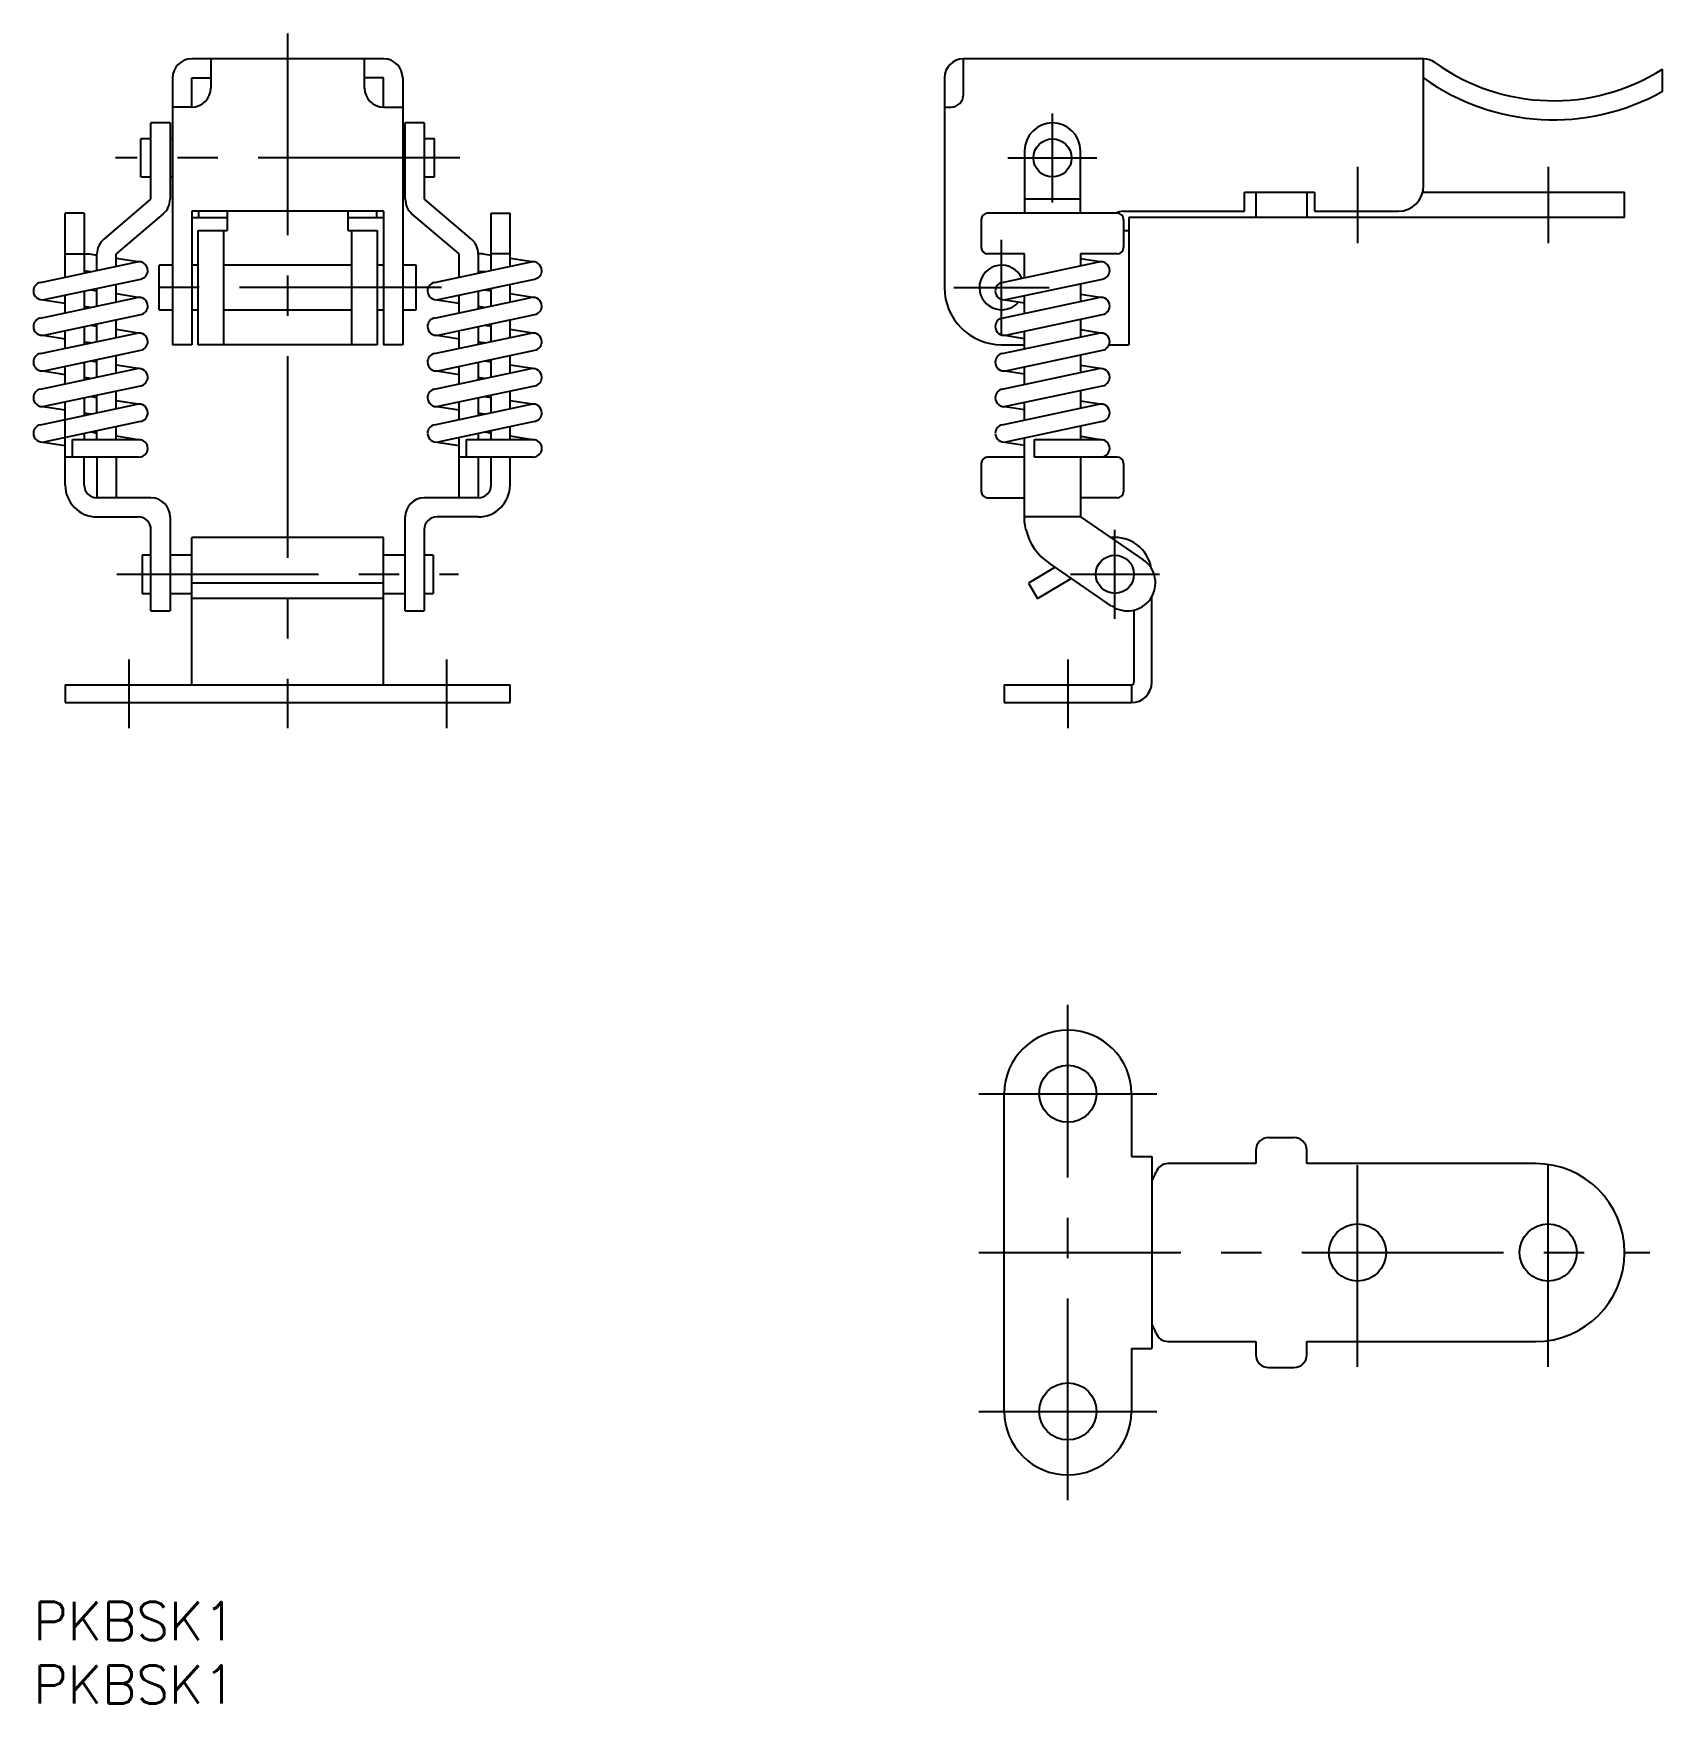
# Model space of a CAD drawing. Extents: x 0 to 128, y -8 to 123.
import ezdxf

# ---------------------------------------------------------------- set-up
doc = ezdxf.new("R2010")
doc.units = 0
doc.header["$LTSCALE"] = 0.5
doc.linetypes.add('CENTER', pattern=[50.8, 31.75, -6.35, 6.35, -6.35])
for name, color, linetype in [('MSM_CENTER', 1, 'CENTER'), ('MSM_CONTINUOUS', 7, 'CONTINUOUS'), ('MSM_PART_NUMBER', 7, 'CONTINUOUS')]:
    doc.layers.add(name, color=color, linetype=linetype)
doc.styles.get("Standard").update_dxf_attribs({"font": 'txt.shx', "height": 3, "bigfont": 'bigfont.shx'})

# ---------------------------------------------------------------- blocks, each defined once
blk = doc.blocks.new('*U34')
at = {"layer": 'MSM_PART_NUMBER'}
blk.add_text('PKBSK1', height=3, dxfattribs=at).set_placement((0, -3))
blk = doc.blocks.new('*U35')
at = {"layer": 'MSM_PART_NUMBER'}
blk.add_text('PKBSK1', height=3, dxfattribs=at).set_placement((0, -8))

msp = doc.modelspace()

# ---------------------------------------------------------------- linework, layer by layer
at = {"layer": 'MSM_CENTER'}
for p, q in [((20, 123.45), (20, 68.78)), ((80.17, 110.15), (80.17, 117.15)), ((33.55, 113.65), (6.45, 113.65)), ((76.67, 113.65), (83.67, 113.65)), ((104.17, 112.95), (104.17, 106.95)), ((119.17, 112.95), (119.17, 106.95)), ((76.17, 99.7), (76.17, 107.2)), ((32.1, 103.45), (7.9, 103.45)), ((72.42, 103.45), (79.92, 103.45)), ((85.08, 77.38), (85.08, 84.38)), ((6.55, 80.88), (33.45, 80.88)), ((81.58, 80.88), (88.58, 80.88)), ((7.5, 74.18), (7.5, 68.78)), ((32.5, 74.18), (32.5, 68.78)), ((81.38, 74.18), (81.38, 68.78)), ((81.38, 8), (81.38, 47)), ((74.38, 40), (88.38, 40)), ((104.17, 18.5), (104.17, 36.5)), ((119.17, 18.5), (119.17, 36.5)), ((74.38, 27.5), (127.17, 27.5)), ((74.38, 15), (88.38, 15))]:
    msp.add_line(p, q, dxfattribs=at)
at = {"layer": 'MSM_CONTINUOUS'}
for p, q in [((27.55, 121.45), (12.45, 121.45)), ((13.95, 121.45), (13.95, 119.15)), ((26.05, 119.15), (26.05, 121.45)), ((73.17, 118.65), (73.17, 121.45)), ((109.37, 121.45), (73.17, 121.45)), ((109.37, 111.45), (109.37, 121.45)), ((10.95, 119.95), (10.95, 98.95)), ((12.45, 117.65), (12.45, 119.95)), ((12.45, 119.95), (13.95, 119.95)), ((27.55, 119.95), (26.05, 119.95)), ((27.55, 117.65), (27.55, 119.95)), ((29.05, 119.95), (29.05, 98.95)), ((71.67, 119.95), (71.67, 103.45)), ((128.17, 118.89), (128.17, 120.63)), ((12.45, 117.65), (10.95, 117.65)), ((27.55, 117.65), (29.05, 117.65)), ((71.67, 117.65), (72.17, 117.65)), ((9.25, 110.4), (9.25, 116.4)), ((10.75, 116.4), (9.25, 116.4)), ((10.75, 116.4), (10.75, 110.4)), ((29.25, 110.4), (29.25, 116.4)), ((30.75, 116.4), (29.25, 116.4)), ((30.75, 116.4), (30.75, 110.4)), ((8.45, 112.15), (8.45, 115.15)), ((9.25, 115.15), (8.45, 115.15)), ((10.95, 115.15), (10.75, 115.15)), ((29.25, 115.15), (29.05, 115.15)), ((31.55, 115.15), (30.75, 115.15)), ((31.55, 112.15), (31.55, 115.15)), ((77.97, 114.2), (77.97, 109.3)), ((82.37, 109.3), (82.37, 114.2)), ((8.45, 112.15), (9.25, 112.15)), ((10.75, 112.15), (10.95, 112.15)), ((29.05, 112.15), (29.25, 112.15)), ((30.75, 112.15), (31.55, 112.15)), ((95.27, 109.45), (95.27, 110.95)), ((95.27, 110.95), (100.77, 110.95)), ((96.17, 110.95), (96.17, 108.95)), ((100.17, 110.95), (100.17, 108.95)), ((100.77, 110.95), (100.77, 109.45)), ((109.3, 110.95), (125.17, 110.95)), ((125.17, 108.95), (125.17, 110.95)), ((4, 109.3), (2.5, 109.3)), ((2.5, 104.26), (2.5, 109.3)), ((4, 109.3), (4, 104.58)), ((5.53, 107.24), (9.25, 110.4)), ((10.22, 109.26), (6.5, 106.1)), ((12.45, 109.45), (12.45, 98.95)), ((27.55, 109.45), (12.45, 109.45)), ((13, 109.45), (13, 108.95)), ((15.25, 109.45), (15.25, 107.95)), ((24.75, 107.95), (24.75, 109.45)), ((27, 109.45), (27, 108.95)), ((27.55, 109.45), (27.55, 98.95)), ((33.5, 106.1), (29.78, 109.26)), ((30.75, 110.4), (34.47, 107.24)), ((36, 109.3), (37.5, 109.3)), ((36, 104.8), (36, 109.3)), ((37.5, 105.12), (37.5, 109.3)), ((85.27, 109.3), (75.07, 109.3)), ((82.37, 110.4), (77.97, 110.4)), ((85.77, 109.45), (95.27, 109.45)), ((100.77, 109.45), (107.37, 109.45)), ((12.45, 108.95), (15.25, 108.95)), ((12.95, 107.95), (15.25, 107.95)), ((12.95, 98.95), (12.95, 107.95)), ((14.95, 107.95), (14.95, 98.95)), ((24.75, 108.95), (27.55, 108.95)), ((24.75, 107.95), (27.05, 107.95)), ((25.05, 98.95), (25.05, 107.95)), ((27.05, 107.95), (27.05, 98.95)), ((74.57, 108.8), (74.57, 106.6)), ((85.77, 108.8), (85.77, 106.6)), ((85.77, 107.95), (86.17, 107.95)), ((86.17, 108.95), (86.17, 98.95)), ((125.17, 108.95), (86.17, 108.95)), ((0.55, 103.85), (8.15, 105.47)), ((2.5, 106.1), (4.39, 106.1)), ((4.39, 106.1), (5, 106)), ((5, 104.8), (5, 106.1)), ((6.5, 105.12), (6.5, 106.1)), ((6.5, 105.77), (8.41, 105.47)), ((9.9, 101.7), (9.9, 105.2)), ((10.95, 105.2), (9.9, 105.2)), ((12.95, 105.2), (12.45, 105.2)), ((25.05, 105.2), (14.95, 105.2)), ((27.55, 105.2), (27.05, 105.2)), ((30.1, 105.2), (29.05, 105.2)), ((30.1, 101.7), (30.1, 105.2)), ((31.55, 103.85), (39.15, 105.47)), ((33.5, 104.26), (33.5, 106.1)), ((35, 106.1), (35, 104.58)), ((35.39, 106.1), (35, 106.1)), ((35.39, 106.1), (36, 106)), ((37.5, 106.1), (36, 106.1)), ((37.5, 105.77), (39.41, 105.47)), ((77.97, 106.1), (75.07, 106.1)), ((76.22, 103.85), (83.82, 105.47)), ((77.97, 104.22), (77.97, 106.1)), ((85.27, 106.1), (82.37, 106.1)), ((82.37, 106.1), (82.37, 105.16)), ((82.37, 105.74), (84.07, 105.47)), ((0.85, 102.5), (8.45, 104.12)), ((4.48, 104.69), (4, 104.76)), ((31.85, 102.5), (39.45, 104.12)), ((35, 104.7), (35.39, 104.7)), ((35.48, 104.69), (35.39, 104.7)), ((76.51, 102.5), (84.11, 104.12)), ((0.55, 101.05), (8.15, 102.67)), ((2.5, 101.46), (2.5, 102.85)), ((4, 103.17), (4, 101.78)), ((4.52, 103.28), (5, 103.2)), ((5, 102), (5, 103.38)), ((6.5, 102.32), (6.5, 103.7)), ((6.5, 102.97), (8.41, 102.67)), ((31.55, 101.05), (39.15, 102.67)), ((33.5, 101.46), (33.5, 102.85)), ((35, 103.17), (35, 101.78)), ((35.52, 103.28), (36, 103.2)), ((36, 102), (36, 103.38)), ((37.5, 102.32), (37.5, 103.7)), ((37.5, 102.97), (39.41, 102.67)), ((76.22, 101.05), (83.82, 102.67)), ((77.97, 101.42), (77.97, 102.81)), ((82.37, 103.74), (82.37, 102.36)), ((82.37, 102.94), (84.07, 102.67)), ((2.5, 102.19), (0.59, 102.49)), ((0.85, 99.7), (8.45, 101.32)), ((4.48, 101.89), (4, 101.96)), ((9.9, 101.7), (10.95, 101.7)), ((12.45, 101.7), (12.95, 101.7)), ((14.95, 101.7), (25.05, 101.7)), ((27.05, 101.7), (27.55, 101.7)), ((29.05, 101.7), (30.1, 101.7)), ((33.5, 102.19), (31.59, 102.49)), ((31.85, 99.7), (39.45, 101.32)), ((35.48, 101.89), (35, 101.96)), ((77.97, 102.22), (76.26, 102.49)), ((76.51, 99.7), (84.11, 101.32)), ((2.5, 98.66), (2.5, 100.05)), ((4, 100.37), (4, 98.98)), ((4.52, 100.48), (5, 100.4)), ((5, 99.2), (5, 100.58)), ((6.5, 99.52), (6.5, 100.9)), ((6.5, 100.17), (8.41, 99.87)), ((33.5, 98.66), (33.5, 100.05)), ((35, 100.37), (35, 98.98)), ((35.52, 100.48), (36, 100.4)), ((36, 99.2), (36, 100.58)), ((37.5, 99.52), (37.5, 100.9)), ((37.5, 100.17), (39.41, 99.87)), ((77.97, 98.62), (77.97, 100.01)), ((82.37, 100.94), (82.37, 99.56)), ((82.37, 100.14), (84.07, 99.87)), ((0.55, 98.25), (8.15, 99.87)), ((2.5, 99.39), (0.59, 99.69)), ((4.48, 99.09), (4, 99.16)), ((12.45, 98.95), (10.95, 98.95)), ((27.05, 98.95), (12.95, 98.95)), ((29.05, 98.95), (27.55, 98.95)), ((31.55, 98.25), (39.15, 99.87)), ((33.5, 99.39), (31.59, 99.69)), ((35.48, 99.09), (35, 99.16)), ((76.17, 98.95), (77.97, 98.95)), ((76.22, 98.25), (83.82, 99.87)), ((77.97, 99.42), (76.26, 99.69)), ((84.62, 98.95), (86.17, 98.95)), ((0.85, 96.9), (8.45, 98.52)), ((4, 97.57), (4, 96.18)), ((4.52, 97.68), (5, 97.6)), ((5, 96.4), (5, 97.78)), ((6.5, 96.72), (6.5, 98.1)), ((6.5, 97.37), (8.41, 97.07)), ((31.85, 96.9), (39.45, 98.52)), ((35, 97.57), (35, 96.18)), ((35.52, 97.68), (36, 97.6)), ((36, 96.4), (36, 97.78)), ((37.5, 96.72), (37.5, 98.1)), ((37.5, 97.37), (39.41, 97.07)), ((76.51, 96.9), (84.11, 98.52)), ((82.37, 98.14), (82.37, 96.76)), ((82.37, 97.34), (84.07, 97.07)), ((0.55, 95.45), (8.15, 97.07)), ((2.5, 96.59), (0.59, 96.89)), ((2.5, 95.86), (2.5, 97.25)), ((4.48, 96.29), (4, 96.36)), ((31.55, 95.45), (39.15, 97.07)), ((33.5, 96.59), (31.59, 96.89)), ((33.5, 95.86), (33.5, 97.25)), ((35.48, 96.29), (35, 96.36)), ((76.22, 95.45), (83.82, 97.07)), ((77.97, 96.62), (76.26, 96.89)), ((77.97, 95.82), (77.97, 97.21)), ((0.85, 94.1), (8.45, 95.72)), ((4, 94.77), (4, 93.38)), ((4.52, 94.88), (5, 94.8)), ((5, 93.6), (5, 94.98)), ((6.5, 93.92), (6.5, 95.3)), ((31.85, 94.1), (39.45, 95.72)), ((35, 94.77), (35, 93.38)), ((35.52, 94.88), (36, 94.8)), ((36, 93.6), (36, 94.98)), ((37.5, 93.92), (37.5, 95.3)), ((76.51, 94.1), (84.11, 95.72)), ((82.37, 95.34), (82.37, 93.96)), ((0.55, 92.65), (8.15, 94.27)), ((2.5, 93.79), (0.59, 94.09)), ((2.5, 87.9), (2.5, 94.45)), ((4.48, 93.49), (4, 93.56)), ((6.5, 94.57), (8.41, 94.27)), ((31.55, 92.65), (39.15, 94.27)), ((33.5, 93.79), (31.59, 94.09)), ((33.5, 93.06), (33.5, 94.45)), ((35.48, 93.49), (35, 93.56)), ((37.5, 94.57), (39.41, 94.27)), ((76.22, 92.65), (83.82, 94.27)), ((77.97, 93.82), (76.26, 94.09)), ((77.97, 93.02), (77.97, 94.41)), ((82.37, 94.54), (84.07, 94.27)), ((0.85, 91.3), (8.45, 92.92)), ((4.52, 92.08), (5, 92)), ((5, 91.48), (5, 92.18)), ((6.5, 91.48), (6.5, 92.5)), ((31.85, 91.3), (39.45, 92.92)), ((35.52, 92.08), (36, 92)), ((36, 91.48), (36, 92.18)), ((37.5, 91.48), (37.5, 92.5)), ((76.51, 91.3), (84.11, 92.92)), ((82.37, 92.54), (82.37, 91.48)), ((2.5, 90.99), (0.59, 91.29)), ((3.08, 91.48), (8.3, 91.48)), ((3.08, 90.1), (3.08, 91.48)), ((4, 91.97), (4, 91.48)), ((6.5, 91.77), (8.41, 91.47)), ((33.5, 90.99), (31.59, 91.29)), ((33.5, 86.9), (33.5, 91.65)), ((34.08, 91.48), (39.3, 91.48)), ((34.08, 90.1), (34.08, 91.48)), ((35, 91.97), (35, 91.48)), ((37.5, 91.77), (39.41, 91.47)), ((77.97, 91.02), (76.26, 91.29)), ((77.97, 85.4), (77.97, 91.61)), ((78.75, 91.48), (83.97, 91.48)), ((78.75, 90.1), (78.75, 91.48)), ((82.37, 91.74), (84.07, 91.47)), ((8.3, 90.1), (2.5, 90.1)), ((4, 87.9), (4, 90.1)), ((5, 90.1), (5, 86.9)), ((6.5, 90.1), (6.5, 86.9)), ((39.3, 90.1), (33.5, 90.1)), ((35, 90.1), (35, 86.9)), ((36, 87.9), (36, 90.1)), ((37.5, 87.9), (37.5, 90.1)), ((74.57, 89.6), (74.57, 87.4)), ((77.97, 90.1), (75.07, 90.1)), ((85.27, 90.1), (78.75, 90.1)), ((82.37, 90.1), (82.37, 85.4)), ((85.77, 89.6), (85.77, 87.4)), ((9.25, 86.9), (5, 86.9)), ((35, 86.9), (30.75, 86.9)), ((75.07, 86.9), (77.97, 86.9)), ((85.27, 86.9), (82.37, 86.9)), ((5, 85.4), (8.25, 85.4)), ((9.25, 78), (9.25, 84.4)), ((10.75, 85.4), (10.75, 78)), ((29.25, 78), (29.25, 85.4)), ((30.75, 84.4), (30.75, 78)), ((35, 85.4), (31.75, 85.4)), ((82.37, 85.4), (77.97, 85.4)), ((77.97, 85.37), (77.97, 85.4)), ((77.97, 85.24), (77.97, 85.37)), ((77.98, 85.02), (77.97, 85.24)), ((78.02, 84.72), (77.98, 85.02)), ((78.08, 84.4), (78.02, 84.72)), ((82.37, 85.4), (87.31, 82.02)), ((12.45, 72.18), (12.45, 83.78)), ((27.55, 83.78), (12.45, 83.78)), ((27.55, 72.18), (27.55, 83.78)), ((9.25, 82.38), (8.55, 82.38)), ((8.55, 82.38), (8.55, 79.38)), ((12.45, 82.38), (10.75, 82.38)), ((29.25, 82.38), (27.55, 82.38)), ((31.45, 82.38), (30.75, 82.38)), ((31.45, 82.38), (31.45, 79.38)), ((84.82, 78.38), (79.88, 81.77)), ((80.37, 81.43), (78.28, 80.18)), ((79, 78.98), (81.64, 80.56)), ((8.55, 79.38), (9.25, 79.38)), ((10.75, 79.38), (12.45, 79.38)), ((27.55, 80.18), (12.45, 80.18)), ((27.55, 78.98), (12.45, 78.98)), ((27.55, 79.38), (29.25, 79.38)), ((30.75, 79.38), (31.45, 79.38)), ((78.28, 80.18), (79, 78.98)), ((87.98, 72.38), (87.98, 79.11)), ((9.25, 78), (10.75, 78)), ((29.25, 78), (30.75, 78)), ((86.58, 78.06), (86.58, 72.38)), ((2.5, 72.18), (2.5, 70.78)), ((2.5, 72.18), (37.5, 72.18)), ((37.5, 70.78), (37.5, 72.18)), ((76.38, 72.18), (86.38, 72.18)), ((76.38, 72.18), (76.38, 70.78)), ((86.38, 72.18), (86.38, 70.78)), ((2.5, 70.78), (37.5, 70.78)), ((76.38, 70.78), (86.38, 70.78)), ((76.38, 15), (76.38, 40)), ((86.38, 40), (86.38, 35.05)), ((96.17, 35.55), (96.17, 34.5)), ((97.17, 36.55), (99.17, 36.55)), ((100.17, 34.5), (100.17, 35.55)), ((86.38, 35.05), (87.98, 35.05)), ((87.98, 35.05), (87.98, 19.95)), ((96.17, 34.5), (89.26, 34.5)), ((118.17, 34.5), (100.17, 34.5)), ((86.38, 19.95), (86.38, 15)), ((86.38, 19.95), (87.98, 19.95)), ((89.26, 20.5), (96.17, 20.5)), ((96.17, 20.5), (96.17, 19.45)), ((100.17, 19.45), (100.17, 20.5)), ((100.17, 20.5), (118.17, 20.5)), ((97.17, 18.45), (99.17, 18.45))]:
    msp.add_line(p, q, dxfattribs=at)
for centre, radius in [((80.17, 113.65), 1.5), ((85.08, 80.88), 1.5), ((81.38, 40), 2.25), ((104.17, 27.5), 2.25), ((119.17, 27.5), 2.25), ((81.38, 15), 2.25)]:
    msp.add_circle(centre, radius, dxfattribs=at)
for centre, radius, start, end in [((12.45, 119.95), 1.5, 90, 180), ((27.55, 119.95), 1.5, 360, 90), ((73.17, 119.95), 1.5, 90, 180), ((109.37, 119.95), 1.5, 54.2357, 90), ((119.59, 134.15), 16, 234.2357, 302.3952), ((119.59, 134.15), 17.5, 234.2357, 299.3297), ((12.45, 119.15), 1.5, 270, 360), ((27.55, 119.15), 1.5, 180, 270), ((72.17, 118.65), 1, 270, 0), ((80.17, 114.2), 2.2, 360, 180), ((107.37, 111.45), 2, 270, 360), ((9.25, 110.4), 1.5, 310.3094, 0), ((30.75, 110.4), 1.5, 180, 229.6906), ((75.07, 108.8), 0.5, 90, 180), ((85.77, 107.95), 1.5, 90, 115.8419), ((85.27, 108.8), 0.5, 0, 90), ((6.5, 106.1), 1.5, 130.3094, 180), ((33.5, 106.1), 1.5, 360, 49.6906), ((75.07, 106.6), 0.5, 180, 270), ((85.27, 106.6), 0.5, 270, 360), ((8.3, 104.78), 0.7, 0.6951, 102.0143), ((39.3, 104.78), 0.7, 0.6951, 102.0143), ((76.17, 103.45), 1.75, 24.5576, 318.9071), ((83.97, 104.78), 0.7, 0.6951, 102.0143), ((0.7, 103.17), 0.7, 102.0202, 179.3025), ((8.3, 104.8), 0.7, 282.0202, 359.3025), ((31.7, 103.17), 0.7, 102.0202, 179.3025), ((39.3, 104.8), 0.7, 282.0202, 359.3025), ((76.37, 103.17), 0.7, 102.0202, 179.3025), ((83.97, 104.8), 0.7, 282.0202, 359.3025), ((0.7, 103.18), 0.7, 180.6951, 282.0143), ((8.3, 101.98), 0.7, 0.6951, 102.0143), ((31.7, 103.18), 0.7, 180.6951, 282.0143), ((39.3, 101.98), 0.7, 0.6951, 102.0143), ((76.17, 103.45), 4.5, 180, 270), ((76.37, 103.18), 0.7, 180.6951, 282.0143), ((83.97, 101.98), 0.7, 0.6951, 102.0143), ((8.3, 102), 0.7, 282.0202, 359.3025), ((39.3, 102), 0.7, 282.0202, 359.3025), ((83.97, 102), 0.7, 282.0202, 359.3025), ((0.7, 100.37), 0.7, 102.0202, 179.3025), ((0.7, 100.38), 0.7, 180.6951, 282.0143), ((31.7, 100.37), 0.7, 102.0202, 179.3025), ((31.7, 100.38), 0.7, 180.6951, 282.0143), ((76.37, 100.37), 0.7, 102.0202, 179.3025), ((76.37, 100.38), 0.7, 180.6951, 282.0143), ((8.3, 99.18), 0.7, 0.6951, 102.0143), ((8.3, 99.2), 0.7, 282.0202, 359.3025), ((39.3, 99.18), 0.7, 0.6951, 102.0143), ((39.3, 99.2), 0.7, 282.0202, 359.3025), ((83.97, 99.18), 0.7, 0.6951, 102.0143), ((83.97, 99.2), 0.7, 282.0202, 359.3025), ((0.7, 97.57), 0.7, 102.0202, 179.3025), ((0.7, 97.58), 0.7, 180.6951, 282.0143), ((31.7, 97.57), 0.7, 102.0202, 179.3025), ((31.7, 97.58), 0.7, 180.6951, 282.0143), ((76.37, 97.57), 0.7, 102.0202, 179.3025), ((76.37, 97.58), 0.7, 180.6951, 282.0143), ((8.3, 96.38), 0.7, 0.6951, 102.0143), ((8.3, 96.4), 0.7, 282.0202, 359.3025), ((39.3, 96.38), 0.7, 0.6951, 102.0143), ((39.3, 96.4), 0.7, 282.0202, 359.3025), ((83.97, 96.38), 0.7, 0.6951, 102.0143), ((83.97, 96.4), 0.7, 282.0202, 359.3025), ((0.7, 94.77), 0.7, 102.0202, 179.3025), ((0.7, 94.78), 0.7, 180.6951, 282.0143), ((31.7, 94.77), 0.7, 102.0202, 179.3025), ((31.7, 94.78), 0.7, 180.6951, 282.0143), ((76.37, 94.77), 0.7, 102.0202, 179.3025), ((76.37, 94.78), 0.7, 180.6951, 282.0143), ((8.3, 93.58), 0.7, 0.6951, 102.0143), ((8.3, 93.6), 0.7, 282.0202, 359.3025), ((39.3, 93.58), 0.7, 0.6951, 102.0143), ((39.3, 93.6), 0.7, 282.0202, 359.3025), ((83.97, 93.58), 0.7, 0.6951, 102.0143), ((83.97, 93.6), 0.7, 282.0202, 359.3025), ((0.7, 91.97), 0.7, 102.0202, 179.3025), ((31.7, 91.97), 0.7, 102.0202, 179.3025), ((76.37, 91.97), 0.7, 102.0202, 179.3025), ((0.7, 91.98), 0.7, 180.6951, 282.0143), ((8.3, 90.78), 0.7, 0.6962, 89.9971), ((8.3, 90.8), 0.7, 270.0029, 359.3038), ((31.7, 91.98), 0.7, 180.6951, 282.0143), ((39.3, 90.78), 0.7, 0.6962, 89.9971), ((39.3, 90.8), 0.7, 270.0029, 359.3038), ((76.37, 91.98), 0.7, 180.6951, 282.0143), ((83.97, 90.78), 0.7, 0.6962, 89.9971), ((83.97, 90.8), 0.7, 270.0029, 359.3038), ((75.07, 89.6), 0.5, 90, 180), ((85.27, 89.6), 0.5, 0, 90), ((5, 87.9), 2.5, 180, 270), ((5, 87.9), 1, 180, 270), ((9.25, 85.4), 1.5, 0, 90), ((30.75, 85.4), 1.5, 90, 180), ((35, 87.9), 1, 270, 0), ((35, 87.9), 2.5, 270, 0), ((75.07, 87.4), 0.5, 180, 270), ((85.27, 87.4), 0.5, 270, 0), ((8.25, 84.4), 1, 360, 90), ((31.75, 84.4), 1, 90, 180), ((82.37, 85.4), 4.4, 193.1366, 235.598), ((85.08, 80.88), 2.9, 9.5577, 96.2552), ((86.07, 80.2), 2.2, 235.598, 55.598), ((86.38, 72.38), 0.2, 270, 0), ((86.38, 72.38), 1.6, 270, 0), ((81.38, 40), 5, 0, 180), ((97.17, 35.55), 1, 90, 180), ((99.17, 35.55), 1, 360, 90), ((89.26, 33.5), 1, 90, 162.0798), ((118.17, 27.5), 7, 270, 90), ((86.17, 34.5), 2.25, 323.5518, 342.0798), ((86.17, 20.5), 2.25, 17.9202, 36.4482), ((89.26, 21.5), 1, 197.9202, 270), ((97.17, 19.45), 1, 180, 270), ((99.17, 19.45), 1, 270, 0), ((81.38, 15), 5, 180, 0)]:
    msp.add_arc(centre, radius, start, end, dxfattribs=at)

# ---------------------------------------------------------------- block references
for name in ['*U34', '*U35']:
    msp.add_blockref(name, (0, 0), dxfattribs=at)

doc.saveas('drawing.dxf')
